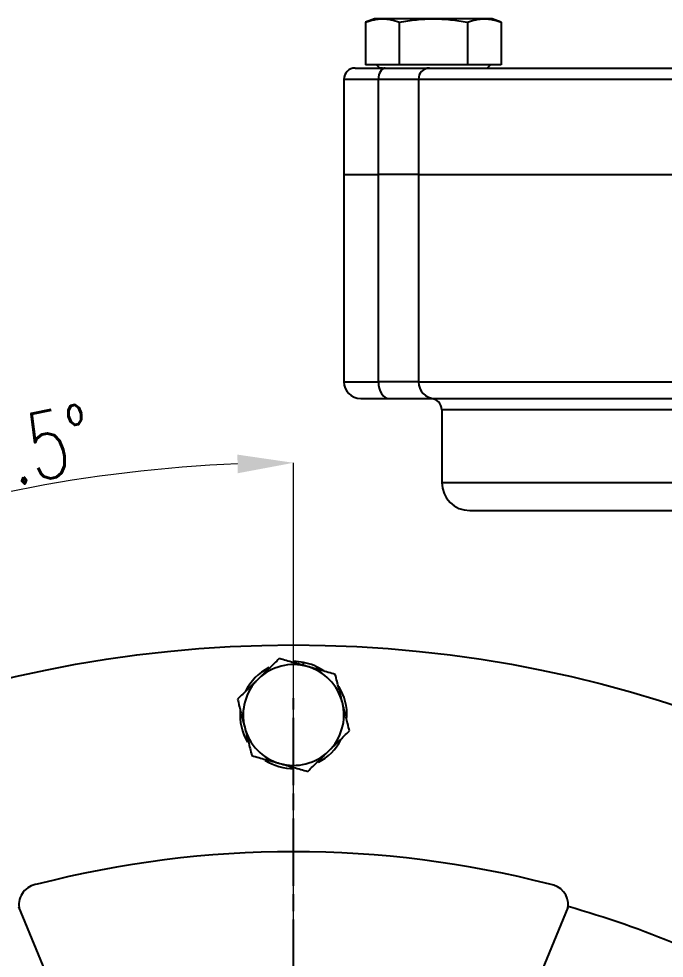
# Model space of a CAD drawing. Header units: millimetres. Extents: x 1953 to 4389, y 564 to 2287.
# Drawn here: x 3266.3 to 3381.6, y 1634.9 to 1802.6 of the extents above; entities that cross this region are included whole.
import ezdxf

# ---------------------------------------------------------------- set-up
doc = ezdxf.new("R2010")
doc.units = ezdxf.units.MM
doc.linetypes.add('AM_ISO08W050', pattern=[18, 12, -1.5, 3, -1.5])
doc.layers.add('AM_5', color=3, linetype='Continuous', lineweight=25)
doc.layers.add('AM_7', color=4, linetype='AM_ISO08W050', lineweight=25)
doc.styles.add('SLDTEXTSTYLE1', font='txt.shx', dxfattribs={"width": 0.7, "bigfont": 'gbcbig.shx'})
doc.dimstyles.new('SLDDIMSTYLE12$2', dxfattribs={"dimtxt": 12, "dimasz": 10, "dimexe": 0, "dimexo": 0.0625, "dimgap": 0.875, "dimtad": 1, "dimdec": 1, "dimlfac": 1.8, "dimrnd": 1e-09, "dimzin": 12, "dimdsep": 46, "dimtxsty": 'SLDTEXTSTYLE1', "dimcen": 0.09, "dimdle": 8.16, "dimclrd": 3, "dimclre": 3, "dimadec": 0, "dimazin": 3, "dimtfac": 1, "dimtdec": 1, "dimtofl": 0, "dimtmove": 0, "dimatfit": 3, "dimfxl": 0, "dimfrac": 2, "dimtolj": 1, "dimlwd": 5, "dimlwe": 5, "dimarcsym": 0})
doc.dimstyles.new('SLDDIMSTYLE12$3', dxfattribs={"dimtxt": 12, "dimasz": 10, "dimexe": 0, "dimexo": 0.0625, "dimgap": 0.875, "dimtad": 1, "dimdec": 1, "dimlfac": 1.8, "dimrnd": 1e-09, "dimzin": 12, "dimdsep": 46, "dimtxsty": 'SLDTEXTSTYLE1', "dimcen": 0.09, "dimdle": 8.16, "dimclrd": 3, "dimclre": 3, "dimadec": 0, "dimazin": 3, "dimtfac": 1, "dimtdec": 1, "dimtofl": 0, "dimtmove": 0, "dimatfit": 3, "dimfxl": 0, "dimfrac": 2, "dimtolj": 1, "dimlwd": 5, "dimlwe": 5, "dimarcsym": 0})

# ---------------------------------------------------------------- blocks, each defined once
blk = doc.blocks.new('*D56')
at = {"layer": 'AM_5', "color": 3, "linetype": 'Continuous', "lineweight": 5, "transparency": 16777216}
blk.add_line((3161.96, 1724.06), (3196.2, 1667.54), dxfattribs=at)
at = {"layer": 'AM_5', "color": 3, "lineweight": 5, "transparency": 16777216}
for p, q in [((3315.31, 1470.84), (3315.49, 1470.84)), ((3315.4, 1470.75), (3315.4, 1470.93))]:
    blk.add_line(p, q, dxfattribs=at)
at = {"layer": 'AM_5', "color": 3, "transparency": 16777216}
blk.add_solid([(3197.63, 1668.41), (3194.78, 1666.68), (3201.39, 1658.99)], dxfattribs=at)
at = {"layer": 'Defpoints', "color": 0, "transparency": 16777216}
for p in [(3201.39, 1658.99), (3429.42, 1282.69)]:
    blk.add_point(p, dxfattribs=at)
at = {"layer": 'AM_5', "color": 0, "transparency": 16777216, "insert": (3175.91, 1714.3), "char_height": 12, "attachment_point": 5, "rotation": 301.215, "style": 'SLDTEXTSTYLE1'}
blk.add_mtext('\\A1;∅440', dxfattribs=at)
blk = doc.blocks.new('*D57')
at = {"layer": 'AM_5', "color": 3, "linetype": 'Continuous', "lineweight": 5, "transparency": 16777216}
blk.add_line((3073.07, 1642.03), (3185.54, 1562.58), dxfattribs=at)
at = {"layer": 'AM_5', "color": 3, "lineweight": 5, "transparency": 16777216}
for p, q in [((3315.31, 1470.84), (3315.49, 1470.84)), ((3315.4, 1470.75), (3315.4, 1470.93))]:
    blk.add_line(p, q, dxfattribs=at)
at = {"layer": 'AM_5', "color": 3, "transparency": 16777216}
blk.add_solid([(3186.5, 1563.94), (3184.58, 1561.22), (3193.7, 1556.81)], dxfattribs=at)
at = {"layer": 'Defpoints', "color": 0, "transparency": 16777216}
for p in [(3193.7, 1556.81), (3437.1, 1384.87)]:
    blk.add_point(p, dxfattribs=at)
at = {"layer": 'AM_5', "color": 0, "transparency": 16777216, "insert": (3090.33, 1638.26), "char_height": 12, "attachment_point": 5, "rotation": 324.761, "style": 'SLDTEXTSTYLE1'}
blk.add_mtext('\\A1;∅298', dxfattribs=at)
blk = doc.blocks.new('*D79')
at = {"layer": 'AM_5', "color": 3, "linetype": 'Continuous', "lineweight": 5, "transparency": 16777216}
blk.add_line((3315.4, 1634.4), (3315.4, 1723.37), dxfattribs=at)
at = {"layer": 'AM_5', "color": 3, "lineweight": 5, "transparency": 16777216}
blk.add_line((3257.21, 1611.33), (3218.76, 1704.14), dxfattribs=at)
at = {"layer": 'AM_5', "color": 3, "linetype": 'Continuous', "lineweight": 5, "transparency": 16777216}
blk.add_arc((3315.4, 1470.84), 252.52, 92.2691, 110.2309, dxfattribs=at)
at = {"layer": 'AM_5', "color": 3, "transparency": 16777216}
for points in [[(3305.37, 1724.83), (3305.44, 1721.5), (3315.4, 1723.37)], [(3228.68, 1706.23), (3227.47, 1709.34), (3218.76, 1704.14)]]:
    blk.add_solid(points, dxfattribs=at)
at = {"layer": 'Defpoints', "color": 0, "transparency": 16777216}
for p in [(3282.44, 1721.2), (3315.4, 1634.33), (3257.23, 1611.27), (3315.4, 1467.84), (3316.55, 1468.07)]:
    blk.add_point(p, dxfattribs=at)
at = {"layer": 'AM_5', "color": 0, "transparency": 16777216, "insert": (3264.79, 1725.26), "char_height": 12, "attachment_point": 5, "rotation": 11.25, "style": 'SLDTEXTSTYLE1'}
blk.add_mtext('\\A1;22.5%%D', dxfattribs=at)

msp = doc.modelspace()

# ---------------------------------------------------------------- linework, layer by layer
at = {"color": 7, "linetype": 'Continuous', "lineweight": 25}
for p, q in [((3329.901, 1802.642), (3328.276, 1802.051)), ((3328.276, 1802.051), (3328.276, 1794.442)), ((3331.308, 1802.642), (3329.901, 1802.642)), ((3340.401, 1802.642), (3331.308, 1802.642)), ((3334.339, 1794.442), (3334.339, 1802.051)), ((3349.494, 1802.642), (3340.401, 1802.642)), ((3346.463, 1802.051), (3346.463, 1794.442)), ((3350.901, 1802.642), (3349.494, 1802.642)), ((3352.525, 1802.051), (3350.901, 1802.642)), ((3352.525, 1802.051), (3352.525, 1794.442)), ((3334.339, 1794.442), (3328.276, 1794.442)), ((3330.226, 1794.442), (3330.826, 1793.842)), ((3331.289, 1793.842), (3330.826, 1793.842)), ((3346.463, 1794.442), (3334.339, 1794.442)), ((3352.525, 1794.442), (3346.463, 1794.442)), ((3349.976, 1793.842), (3350.576, 1794.442)), ((3324.401, 1791.842), (3324.401, 1774.842)), ((3324.401, 1791.842), (3330.578, 1791.842)), ((3330.578, 1791.842), (3337.735, 1791.842)), ((3330.578, 1774.842), (3330.578, 1791.842)), ((3337.735, 1791.842), (3411.7, 1791.842)), ((3337.735, 1791.842), (3337.735, 1774.842)), ((3324.401, 1774.842), (3324.401, 1737.842)), ((3324.401, 1774.842), (3330.578, 1774.842)), ((3337.735, 1774.842), (3330.578, 1774.842)), ((3330.578, 1737.842), (3330.578, 1774.842)), ((3337.735, 1774.842), (3411.7, 1774.842)), ((3337.735, 1774.842), (3337.735, 1737.842)), ((3324.401, 1737.842), (3330.578, 1737.842)), ((3337.735, 1737.842), (3330.578, 1737.842)), ((3337.735, 1737.842), (3411.7, 1737.842)), ((3341.901, 1732.842), (3341.901, 1719.842)), ((3435.401, 1732.842), (3341.901, 1732.842)), ((3341.901, 1719.842), (3435.401, 1719.842)), ((3317.187, 1687.19), (3317.187, 1687.723)), ((3286.824, 1594.585), (3266.308, 1644.115)), ((3364.436, 1643.976), (3343.978, 1594.585))]:
    msp.add_line(p, q, dxfattribs=at)
at = {"color": 7, "linetype": 'Continuous', "lineweight": 25, "flags": 128}
for points in [[(3331.806, 1793.842), (3331.566, 1793.803), (3331.336, 1793.689), (3331.124, 1793.505), (3330.938, 1793.256), (3330.785, 1792.953), (3330.672, 1792.607), (3330.602, 1792.232), (3330.578, 1791.842)], [(3330.578, 1737.842), (3330.613, 1737.256), (3330.718, 1736.694), (3330.888, 1736.175), (3331.117, 1735.72), (3331.397, 1735.347), (3331.715, 1735.07), (3332.061, 1734.899), (3332.42, 1734.842)]]:
    msp.add_lwpolyline(points, dxfattribs=at)
at = {"color": 7, "linetype": 'Continuous', "lineweight": 25}
msp.add_circle((3315.401, 1470.842), 220, dxfattribs=at)
for centre, radius, start, end in [((3326.401, 1791.842), 2, 90, 180), ((3339.708, 1791.87), 1.972, 90.83123, 180.80779), ((3327.401, 1737.842), 3, 180, 270), ((3340.694, 1737.8), 2.959, 179.19221, 269.16877), ((3339.901, 1732.842), 2, 0, 90), ((3346.901, 1719.842), 5, 180, 270), ((3315.401, 1678.342), 9, 74.15979, 134.15979), ((3315.401, 1678.342), 9.55, 79.22088, 90.02267), ((3315.401, 1678.342), 9.55, 55.4811, 79.22088), ((3315.401, 1678.342), 9.55, 117.66492, 153.66529), ((3315.401, 1678.342), 9, 14.15979, 74.15979), ((3315.401, 1678.342), 9, 134.15979, 194.15979), ((3315.401, 1678.342), 9.55, 357.15425, 32.14171), ((3315.401, 1678.342), 9.55, 174.93683, 210.51721), ((3315.401, 1678.342), 9, 314.15979, 14.15979), ((3315.401, 1678.342), 9, 194.15979, 254.15979), ((3315.401, 1678.342), 9.55, 297.8213, 332.31506), ((3315.401, 1678.342), 9, 254.15979, 314.15979), ((3315.401, 1678.342), 9.55, 237.62483, 270.8491), ((3315.401, 1470.842), 183.094, 75.51289, 104.48711), ((3269.991, 1644.476), 3.66, 96.16978, 187.85311), ((3360.811, 1644.476), 3.66, 354.5302, 83.83022), ((3360.811, 1644.476), 3.66, 352.1469, 354.5302), ((3315.401, 1470.842), 180.094, 60.8189, 74.1944)]:
    msp.add_arc(centre, radius, start, end, dxfattribs=at)
for points, knots in [([(3328.276, 1802.051), (3328.778, 1802.233), (3329.28, 1802.382), (3330.29, 1802.587), (3330.798, 1802.642), (3331.308, 1802.642)], [0, 0, 0, 0, 0.5, 0.5, 1, 1, 1, 1]), ([(3331.308, 1802.642), (3331.818, 1802.642), (3332.325, 1802.587), (3333.335, 1802.382), (3333.838, 1802.233), (3334.339, 1802.051)], [0, 0, 0, 0, 0.5, 0.5, 1, 1, 1, 1]), ([(3334.339, 1802.051), (3335.341, 1802.233), (3336.346, 1802.382), (3338.366, 1802.587), (3339.381, 1802.642), (3340.401, 1802.642)], [0, 0, 0, 0, 0.5, 0.5, 1, 1, 1, 1]), ([(3340.401, 1802.642), (3341.421, 1802.642), (3342.435, 1802.587), (3344.455, 1802.382), (3345.461, 1802.233), (3346.463, 1802.051)], [0, 0, 0, 0, 0.5, 0.5, 1, 1, 1, 1]), ([(3346.463, 1802.051), (3346.964, 1802.233), (3347.467, 1802.382), (3348.477, 1802.587), (3348.984, 1802.642), (3349.494, 1802.642)], [0, 0, 0, 0, 0.5, 0.5, 1, 1, 1, 1]), ([(3349.494, 1802.642), (3350.004, 1802.642), (3350.511, 1802.587), (3351.521, 1802.382), (3352.024, 1802.233), (3352.525, 1802.051)], [0, 0, 0, 0, 0.5, 0.5, 1, 1, 1, 1]), ([(3326.401, 1793.842), (3326.402, 1793.842), (3326.403, 1793.842), (3326.417, 1793.842), (3326.438, 1793.842), (3326.469, 1793.842), (3326.508, 1793.842), (3326.555, 1793.842), (3326.612, 1793.842), (3326.677, 1793.842), (3326.839, 1793.842), (3327.171, 1793.842), (3327.797, 1793.842), (3328.588, 1793.842), (3329.345, 1793.842), (3329.967, 1793.842), (3330.396, 1793.842), (3330.846, 1793.842), (3331.314, 1793.842), (3331.642, 1793.842), (3331.806, 1793.842)], [0, 0, 0, 0, 0.0274932, 0.0549287, 0.0823233, 0.1096943, 0.1370587, 0.1644338, 0.1918367, 0.2192844, 0.246794, 0.3733801, 0.5000071, 0.6265932, 0.7532202, 0.8026696, 0.8519724, 0.9012284, 0.9505377, 1, 1, 1, 1]), ([(3331.806, 1793.842), (3331.926, 1793.842), (3332.166, 1793.842), (3332.519, 1793.842), (3332.866, 1793.842), (3333.206, 1793.842), (3333.54, 1793.842), (3333.867, 1793.842), (3334.188, 1793.842), (3334.821, 1793.842), (3335.721, 1793.842), (3336.796, 1793.842), (3337.741, 1793.842), (3338.41, 1793.842), (3338.871, 1793.842), (3339.178, 1793.842), (3339.452, 1793.842), (3339.603, 1793.842), (3339.679, 1793.842)], [0, 0, 0, 0, 0.03107624, 0.06211311, 0.09312409, 0.12412267, 0.15512237, 0.18613672, 0.21717921, 0.24826332, 0.37411693, 0.50000666, 0.62586027, 0.75175001, 0.81385983, 0.87586601, 0.9378767, 1, 1, 1, 1]), ([(3339.679, 1793.842), (3339.759, 1793.842), (3339.919, 1793.842), (3340.171, 1793.842), (3340.432, 1793.842), (3340.702, 1793.842), (3340.983, 1793.842), (3341.274, 1793.842), (3341.574, 1793.842), (3341.884, 1793.842), (3342.203, 1793.842), (3342.533, 1793.842), (3342.872, 1793.842), (3343.221, 1793.842), (3344.258, 1793.842), (3346.149, 1793.842), (3349.222, 1793.842), (3352.721, 1793.842), (3356.656, 1793.842), (3360.985, 1793.842), (3365.694, 1793.842), (3370.744, 1793.842), (3376.095, 1793.842), (3381.716, 1793.842), (3387.54, 1793.842), (3393.551, 1793.842), (3398.234, 1793.842), (3401.486, 1793.842), (3403.241, 1793.842), (3405.006, 1793.842), (3406.781, 1793.842), (3408.567, 1793.842), (3410.364, 1793.842), (3411.569, 1793.842), (3412.172, 1793.842)], [0, 0, 0, 0, 0.0093105, 0.0186159, 0.0279169, 0.0372146, 0.0465099, 0.0558039, 0.0650974, 0.0743915, 0.0836871, 0.0929851, 0.1022866, 0.1115925, 0.1209037, 0.1830711, 0.2452435, 0.3086194, 0.3720001, 0.435998, 0.5000006, 0.5639986, 0.6280012, 0.691377, 0.7547578, 0.8169252, 0.8790975, 0.8963842, 0.9136555, 0.9309179, 0.9481773, 0.96544, 0.9827122, 1, 1, 1, 1]), ([(3340.651, 1734.842), (3344.872, 1734.842), (3353.801, 1734.842), (3379.115, 1734.842), (3395.013, 1734.842), (3412.408, 1734.842)], [0, 0, 0, 0, 0.5, 0.5, 1, 1, 1, 1]), ([(3346.901, 1714.842), (3346.901, 1714.842), (3356.225, 1714.842), (3389.418, 1714.842), (3411.93, 1714.842), (3435.401, 1714.842)], [0, 0, 0, 0, 0.5, 0.5, 1, 1, 1, 1]), ([(3312.859, 1688.418), (3312.242, 1687.82), (3311.624, 1687.219), (3310.382, 1686.013), (3309.758, 1685.407), (3309.131, 1684.798)], [0, 0, 0, 0, 0.5, 0.5, 1, 1, 1, 1]), ([(3317.857, 1687), (3317.016, 1687.239), (3316.18, 1687.476), (3314.514, 1687.949), (3313.685, 1688.184), (3312.859, 1688.418)], [0, 0, 0, 0, 0.5, 0.5, 1, 1, 1, 1]), ([(3322.856, 1685.582), (3322.03, 1685.816), (3321.201, 1686.051), (3319.535, 1686.524), (3318.699, 1686.761), (3317.857, 1687)], [0, 0, 0, 0, 0.5, 0.5, 1, 1, 1, 1]), ([(3309.131, 1684.798), (3308.504, 1684.189), (3307.88, 1683.583), (3306.638, 1682.377), (3306.019, 1681.777), (3305.403, 1681.178)], [0, 0, 0, 0, 0.5, 0.5, 1, 1, 1, 1]), ([(3324.127, 1680.543), (3323.914, 1681.391), (3323.701, 1682.234), (3323.277, 1683.913), (3323.066, 1684.749), (3322.856, 1685.582)], [0, 0, 0, 0, 0.5, 0.5, 1, 1, 1, 1]), ([(3305.403, 1681.178), (3305.613, 1680.345), (3305.824, 1679.51), (3306.248, 1677.831), (3306.46, 1676.988), (3306.674, 1676.14)], [0, 0, 0, 0, 0.5, 0.5, 1, 1, 1, 1]), ([(3325.399, 1675.505), (3325.188, 1676.338), (3324.978, 1677.174), (3324.554, 1678.852), (3324.341, 1679.696), (3324.127, 1680.543)], [0, 0, 0, 0, 0.5, 0.5, 1, 1, 1, 1]), ([(3306.674, 1676.14), (3306.888, 1675.292), (3307.101, 1674.449), (3307.524, 1672.77), (3307.735, 1671.935), (3307.945, 1671.102)], [0, 0, 0, 0, 0.5, 0.5, 1, 1, 1, 1]), ([(3321.671, 1671.885), (3322.298, 1672.494), (3322.922, 1673.1), (3324.164, 1674.306), (3324.782, 1674.907), (3325.399, 1675.505)], [0, 0, 0, 0, 0.5, 0.5, 1, 1, 1, 1]), ([(3307.945, 1671.102), (3308.772, 1670.867), (3309.601, 1670.632), (3311.267, 1670.159), (3312.103, 1669.922), (3312.944, 1669.683)], [0, 0, 0, 0, 0.5, 0.5, 1, 1, 1, 1]), ([(3317.943, 1668.265), (3318.559, 1668.864), (3319.178, 1669.464), (3320.42, 1670.67), (3321.044, 1671.276), (3321.671, 1671.885)], [0, 0, 0, 0, 0.5, 0.5, 1, 1, 1, 1]), ([(3312.944, 1669.683), (3313.785, 1669.445), (3314.622, 1669.207), (3316.288, 1668.735), (3317.117, 1668.5), (3317.943, 1668.265)], [0, 0, 0, 0, 0.5, 0.5, 1, 1, 1, 1])]:
    msp.add_open_spline(points, degree=3, knots=knots, dxfattribs=at)
for points in [[(3327.401, 1734.842), (3327.401, 1734.842), (3329.253, 1734.842), (3332.42, 1734.842)], [(3332.42, 1734.842), (3336.523, 1734.842), (3339.425, 1734.842), (3340.651, 1734.842)]]:
    msp.add_open_spline(points, degree=3, dxfattribs=at)
at = {"layer": 'AM_7'}
msp.add_line((3315.401, 1467.842), (3315.401, 1681.342), dxfattribs=at)

# ---------------------------------------------------------------- dimensions: what is measured, and where the dimension line sits
at = {"layer": 'AM_5'}
for p1, p2, picture, middle in [((3429.416, 1282.691), (3201.386, 1658.992), '*D56', (3170.028, 1710.739)), ((3437.097, 1384.871), (3193.705, 1556.813), '*D57', (3086.363, 1632.644))]:
    dim = msp.add_diameter_dim_2p(p1=p1, p2=p2, dimstyle='SLDDIMSTYLE12$3', override={"dimlfac": 1}, dxfattribs=at)
    dim.commit()
    dim.dimension.update_dxf_attribs({"geometry": picture, "text_midpoint": middle, "dimtype": 163})
dim = msp.add_angular_dim_2l(base=(3282.44, 1721.205), line1=((3315.401, 1467.842), (3315.401, 1634.335)), line2=((3316.549, 1468.07), (3257.233, 1611.271)), text='22.5%%D', dimstyle='SLDDIMSTYLE12$2', override={"dimlfac": 1, "dimpost": ''}, dxfattribs=at)
dim.commit()
dim.dimension.update_dxf_attribs({"geometry": '*D79', "text_midpoint": (3264.795, 1725.256)})

doc.saveas('drawing.dxf')
